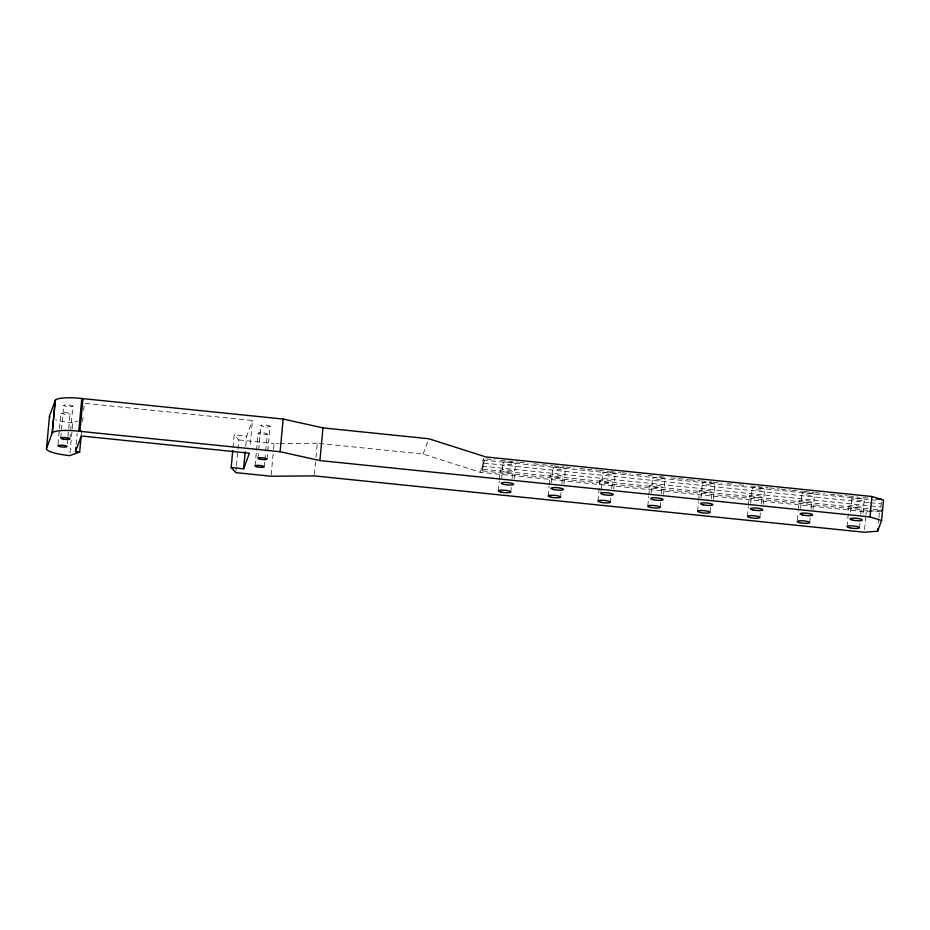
<?xml version="1.0" encoding="UTF-8"?>
<svg xmlns="http://www.w3.org/2000/svg" width="930" height="930" viewBox="0 0 930 930"><rect width="100%" height="100%" fill="white"/><g stroke="black" fill="none" stroke-linecap="round" stroke-linejoin="round"><path stroke-width="0.7" stroke-dasharray="4.65 3.49" d="M58.009 444.238L59.334 430.02M59.462 428.602L60.915 412.978M60.717 437.995L63.752 405.317M67.274 443.75L67.809 438.065M67.937 436.647L70.041 413.908A4.592 0.872 5.3 0 0 63.461 412.478A4.592 0.872 5.3 0 0 62.926 413.943A4.592 0.872 5.3 0 0 70.041 413.908M69.843 438.925L72.877 406.247A4.592 0.872 5.3 0 0 66.297 404.817A4.592 0.872 5.3 0 0 65.763 406.271A4.592 0.872 5.3 0 0 72.877 406.247M69.971 452.771L72.087 430.032M72.215 428.614L72.738 422.929L77.713 421.139M76.167 444.494L77.213 433.124M81.236 434.973L81.945 428.858M82.607 421.755L83.13 416.07M83.653 410.386L84.316 403.283L252.449 420.511L250.077 446.086M233.023 447.656L234.209 434.856L246.671 436.135L252.449 420.511M235.941 471.208L236.336 466.941M236.464 465.523L238.847 439.948L234.209 434.856M245.741 446.086L246.671 436.135M255.076 465.86L256.389 451.643M256.529 450.225L258.11 433.171M257.912 458.199L260.935 425.51M264.201 466.79L264.736 461.106M264.864 459.687L265.527 452.585M265.655 451.166L267.236 434.112A4.592 0.872 5.3 0 0 260.656 432.683A4.592 0.872 5.3 0 0 260.121 434.136A4.592 0.872 5.3 0 0 267.236 434.112M267.038 459.129L270.072 426.452A4.592 0.872 5.3 0 0 263.492 425.01A4.592 0.872 5.3 0 0 262.957 426.475A4.592 0.872 5.3 0 0 270.072 426.452M271.188 474.823L273.432 450.666M273.56 449.237L274.083 443.564L278.407 443.529M314.398 474.474L315.851 458.839M315.979 457.421L317.304 443.215L423.162 454.061L480.147 472.266L866.225 511.814L879.536 510.791L880.954 506.966L881.408 502.061M867.899 510.384L482.356 470.882L483.495 458.63L482.984 460.013L482.414 466.139L869.399 505.781M482.356 470.882L483.542 463.07L869.085 502.572M498.352 490.773L499.236 481.24M499.364 479.88L500.247 470.348M501.689 477.671L503.072 462.687M510.803 492.051L511.302 486.611M512.07 478.439L512.697 471.626A6.266 1.186 5.3 0 0 503.723 469.673A6.266 1.186 5.3 0 0 502.991 471.661A6.266 1.186 5.3 0 0 512.697 471.626M514.139 478.938L515.534 463.965A6.266 1.186 5.3 0 0 506.559 462.012A6.266 1.186 5.3 0 0 505.827 464A6.266 1.186 5.3 0 0 515.534 463.965M548.165 495.876L549.049 486.344M549.177 484.983L550.06 475.451M551.502 482.775L552.897 467.79M560.616 497.155L561.127 491.714M561.883 483.542L562.511 476.73A6.266 1.186 5.3 0 0 553.548 474.777A6.266 1.186 5.3 0 0 552.804 476.765A6.266 1.186 5.3 0 0 562.511 476.73M563.964 484.042L565.347 469.069A6.266 1.186 5.3 0 0 556.373 467.116A6.266 1.186 5.3 0 0 555.64 469.104A6.266 1.186 5.3 0 0 565.347 469.069M597.978 500.979L599.873 480.554M600.815 493.319L601.071 490.598M601.198 489.238L602.71 472.893M610.44 502.258L610.812 498.178M611.696 488.645L612.335 481.833A6.266 1.186 5.3 0 0 603.361 479.88A6.266 1.186 5.3 0 0 602.628 481.868A6.266 1.186 5.3 0 0 612.335 481.833M613.777 489.145L615.16 474.172A6.266 1.186 5.3 0 0 606.197 472.219A6.266 1.186 5.3 0 0 605.453 474.207A6.266 1.186 5.3 0 0 615.16 474.172M647.803 506.083L648.687 496.55M648.815 495.19L649.698 485.658M651.14 492.981L652.523 477.997M660.254 507.362L660.765 501.909M661.521 493.749L662.148 486.936A6.266 1.186 5.3 0 0 653.174 484.983A6.266 1.186 5.3 0 0 652.442 486.971A6.266 1.186 5.3 0 0 662.148 486.936M663.59 494.249L664.985 479.276A6.266 1.186 5.3 0 0 656.01 477.323A6.266 1.186 5.3 0 0 655.278 479.31A6.266 1.186 5.3 0 0 664.985 479.276M697.616 511.186L698.5 501.654M698.628 500.294L699.511 490.761M700.953 498.085L702.348 483.1M710.067 512.465L710.578 507.013M711.334 498.852L711.962 492.04A6.266 1.186 5.3 0 0 702.999 490.087A6.266 1.186 5.3 0 0 702.255 492.075A6.266 1.186 5.3 0 0 711.962 492.04M713.415 499.352L714.798 484.379A6.266 1.186 5.3 0 0 705.823 482.426A6.266 1.186 5.3 0 0 705.091 484.414A6.266 1.186 5.3 0 0 714.798 484.379M747.429 516.29L748.313 506.757M748.441 505.397L749.324 495.864M750.777 503.188L752.161 488.204M759.891 517.568L760.391 512.116M761.147 503.955L761.786 497.143A6.266 1.186 5.3 0 0 752.812 495.19A6.266 1.186 5.3 0 0 752.079 497.178A6.266 1.186 5.3 0 0 761.786 497.143M763.228 504.455L764.623 489.482A6.266 1.186 5.3 0 0 755.648 487.529A6.266 1.186 5.3 0 0 754.904 489.517A6.266 1.186 5.3 0 0 764.623 489.482M797.382 520.033L798.138 511.86M798.265 510.5L799.149 500.968M800.591 508.292L801.986 493.307M809.705 522.672L810.216 517.22M810.972 509.059L811.599 502.247A6.266 1.186 5.3 0 0 802.625 500.294A6.266 1.186 5.3 0 0 801.893 502.281A6.266 1.186 5.3 0 0 811.599 502.247M813.041 509.559L814.436 494.586A6.266 1.186 5.3 0 0 805.461 492.633A6.266 1.186 5.3 0 0 804.729 494.621A6.266 1.186 5.3 0 0 814.436 494.586M847.067 526.496L848.962 506.071M850.532 512.023L851.799 498.41M859.518 527.775L860.029 522.323M860.785 514.162L861.413 507.35A6.266 1.186 5.3 0 0 852.45 505.397A6.266 1.186 5.3 0 0 851.706 507.385A6.266 1.186 5.3 0 0 861.413 507.35M862.994 513.302L864.249 499.689A6.266 1.186 5.3 0 0 855.275 497.736A6.266 1.186 5.3 0 0 854.542 499.724A6.266 1.186 5.3 0 0 864.249 499.689M864.586 529.519L865.853 515.906M865.981 514.546L866.225 511.814M878.397 523.055L878.78 518.963M878.897 517.603L879.536 510.791M881.14 508.989L880.896 511.709L881.512 510.024L869.969 508.838M423.162 454.061L428.835 438.739M480.147 472.266L484.902 459.397M279.849 443.517L317.304 443.215M486.378 458.932L495.039 459.815M500.817 460.408L506.594 461.001M508.036 461.141L518.15 462.175M519.591 462.326L528.252 463.221M534.029 463.803L541.248 464.547M542.69 464.698L552.804 465.732M554.245 465.884L564.347 466.918M565.8 467.058L574.461 467.953M580.239 468.546L586.016 469.139M587.458 469.278L597.56 470.313M599.013 470.464L609.115 471.498M610.557 471.65L620.67 472.684M622.112 472.835L630.773 473.719M636.55 474.312L642.328 474.905M648.105 475.497L653.883 476.09M659.661 476.672L665.427 477.264M671.204 477.857L676.982 478.45M678.423 478.601L688.537 479.636M689.979 479.787L700.092 480.822M701.534 480.961L711.636 481.996M713.077 482.147L721.75 483.042M727.527 483.623L733.293 484.216M739.071 484.809L744.849 485.402M750.626 485.995L756.404 486.588M757.845 486.739L767.959 487.773M769.401 487.913L779.503 488.959M780.944 489.099L791.058 490.133M792.5 490.284L802.613 491.319M804.055 491.47L814.157 492.505M815.61 492.656L824.271 493.539M830.048 494.132L835.826 494.725M837.267 494.865L847.37 495.911M848.811 496.05L857.483 496.946M863.261 497.538L869.027 498.12M482.984 460.013L875.746 500.247M870.527 502.712L880.64 503.746M238.847 439.948L274.083 443.564M870.84 505.932L880.954 506.966M482.972 469.197L868.515 508.698M869.341 510.524L879.443 511.57M72.738 422.929A25.075 4.743 5.3 0 1 55.626 419.779"/><path stroke-width="1.4" d="M81.108 436.391L79.654 452.026L69.704 455.619A25.075 4.743 5.3 0 1 46.5 448.469L49.534 415.78L55.312 400.249A25.075 4.743 5.3 0 1 76.469 397.982L283.15 419.046L322.966 427.893L428.835 438.739L485.809 456.944L871.898 496.492L883.5 500.073L881.605 520.498L877.641 531.216L864.33 532.239L314.27 475.893L271.048 476.241L235.813 472.626L231.186 467.546L232.767 450.492M55.196 400.458L52.173 433.148L46.5 448.469M881.605 520.498L870.003 516.917L319.932 460.571L280.116 451.724L73.435 430.66A25.075 4.743 5.3 0 0 52.278 432.927L55.312 400.249M79.654 452.026L75.504 451.596L75.9 447.33M81.805 398.435L78.771 431.125L79.957 431.218L82.991 398.54M231.186 467.546L243.637 468.825L245.218 451.771M280.116 451.724L283.15 419.046M319.932 460.571L322.966 427.893M870.003 516.917L871.898 496.492M877.641 531.216L877.885 528.496M75.504 451.596L81.282 435.972L249.414 453.189L243.637 468.825M876.258 498.864L882.024 499.457M49.941 417.059A25.075 4.743 5.3 0 1 49.534 415.78M59.892 446.621A4.592 0.872 5.3 0 0 67.018 446.598A4.592 0.872 5.3 0 0 60.438 445.156A4.592 0.872 5.3 0 0 59.892 446.621M62.729 438.96A4.592 0.872 5.3 0 0 69.843 438.925A4.592 0.872 5.3 0 0 63.263 437.495A4.592 0.872 5.3 0 0 62.729 438.96M257.087 466.825A4.592 0.872 5.3 0 0 264.201 466.79A4.592 0.872 5.3 0 0 257.622 465.36A4.592 0.872 5.3 0 0 257.087 466.825M259.923 459.164A4.592 0.872 5.3 0 0 267.038 459.129A4.592 0.872 5.3 0 0 260.458 457.7A4.592 0.872 5.3 0 0 259.923 459.164M503.932 484.425A6.266 1.186 5.3 0 0 513.639 484.391A6.266 1.186 5.3 0 0 504.665 482.438A6.266 1.186 5.3 0 0 503.932 484.425M501.096 492.086A6.266 1.186 5.3 0 0 510.803 492.051A6.266 1.186 5.3 0 0 501.828 490.098A6.266 1.186 5.3 0 0 501.096 492.086M553.745 489.529A6.266 1.186 5.3 0 0 563.452 489.494A6.266 1.186 5.3 0 0 554.478 487.541A6.266 1.186 5.3 0 0 553.745 489.529M550.909 497.19A6.266 1.186 5.3 0 0 560.616 497.155A6.266 1.186 5.3 0 0 551.641 495.202A6.266 1.186 5.3 0 0 550.909 497.19M603.558 494.632A6.266 1.186 5.3 0 0 613.265 494.597A6.266 1.186 5.3 0 0 604.302 492.644A6.266 1.186 5.3 0 0 603.558 494.632M600.734 502.293A6.266 1.186 5.3 0 0 610.44 502.258A6.266 1.186 5.3 0 0 601.466 500.305A6.266 1.186 5.3 0 0 600.734 502.293M653.383 499.736A6.266 1.186 5.3 0 0 663.09 499.701A6.266 1.186 5.3 0 0 654.115 497.748A6.266 1.186 5.3 0 0 653.383 499.736M650.547 507.396A6.266 1.186 5.3 0 0 660.254 507.362A6.266 1.186 5.3 0 0 651.279 505.409A6.266 1.186 5.3 0 0 650.547 507.396M703.196 504.839A6.266 1.186 5.3 0 0 712.903 504.804A6.266 1.186 5.3 0 0 703.929 502.851A6.266 1.186 5.3 0 0 703.196 504.839M700.36 512.5A6.266 1.186 5.3 0 0 710.067 512.465A6.266 1.186 5.3 0 0 701.104 510.512A6.266 1.186 5.3 0 0 700.36 512.5M750.185 517.603A6.266 1.186 5.3 0 0 759.891 517.568A6.266 1.186 5.3 0 0 750.917 515.615A6.266 1.186 5.3 0 0 750.185 517.603M753.009 509.942A6.266 1.186 5.3 0 0 762.728 509.907A6.266 1.186 5.3 0 0 753.753 507.954A6.266 1.186 5.3 0 0 753.009 509.942M802.834 515.046A6.266 1.186 5.3 0 0 812.541 515.011A6.266 1.186 5.3 0 0 803.567 513.058A6.266 1.186 5.3 0 0 802.834 515.046M852.647 520.149A6.266 1.186 5.3 0 0 862.354 520.114A6.266 1.186 5.3 0 0 853.38 518.161A6.266 1.186 5.3 0 0 852.647 520.149M849.811 527.81A6.266 1.186 5.3 0 0 859.518 527.775A6.266 1.186 5.3 0 0 850.555 525.822A6.266 1.186 5.3 0 0 849.811 527.81M799.998 522.707A6.266 1.186 5.3 0 0 809.705 522.672A6.266 1.186 5.3 0 0 800.73 520.719A6.266 1.186 5.3 0 0 799.998 522.707"/></g></svg>
